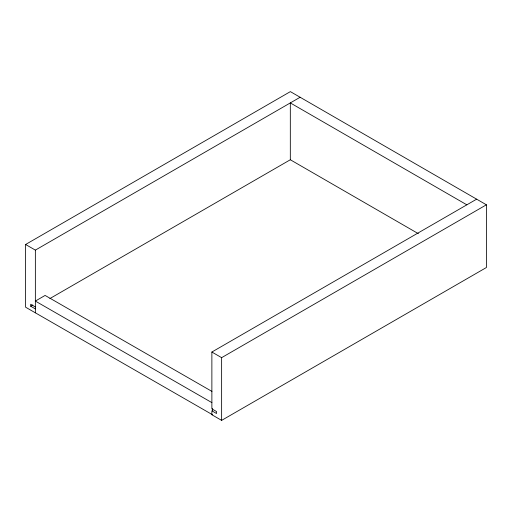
<?xml version="1.0" encoding="UTF-8"?>
<svg xmlns="http://www.w3.org/2000/svg" width="512" height="512" viewBox="0 0 512 512"><rect width="100%" height="100%" fill="white"/><g stroke="black" fill="none" stroke-linecap="round" stroke-linejoin="round"><path stroke-width="0.77" d="M212.602 414.797L25.6 307.2L25.6 244.486L290.368 91.622L486.4 204.8L486.4 267.514L221.632 420.378L211.872 414.746L211.872 410.822L216.538 413.517L216.538 411.558L211.872 408.864L211.872 352.032L476.64 199.168M25.6 244.486L35.36 250.118L300.128 97.254M35.36 306.957L30.694 304.262L30.694 306.221L32.768 305.024M49.875 298.573L290.451 159.68M211.872 352.032L221.632 357.664L486.4 204.8M211.955 391.418L45.101 295.43L35.36 301.075L211.904 402.637M466.835 204.826L290.317 102.918L290.317 159.757L418.381 233.69M30.694 306.221L35.36 308.915M221.632 357.664L221.632 420.378M212.602 408.525L212.602 410.874M35.36 250.118L35.36 312.832"/></g></svg>
